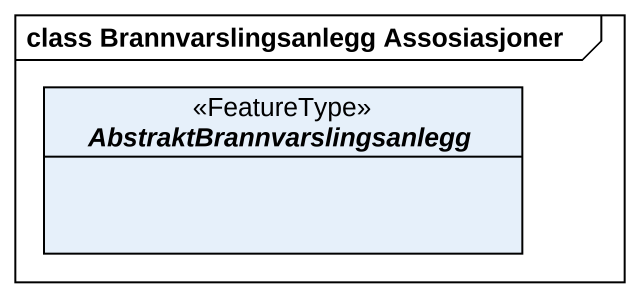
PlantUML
@startuml
mainframe class Brannvarslingsanlegg Assosiasjoner
hide circle
hide empty members
abstract class AbstraktBrannvarslingsanlegg <<FeatureType>>
@enduml
